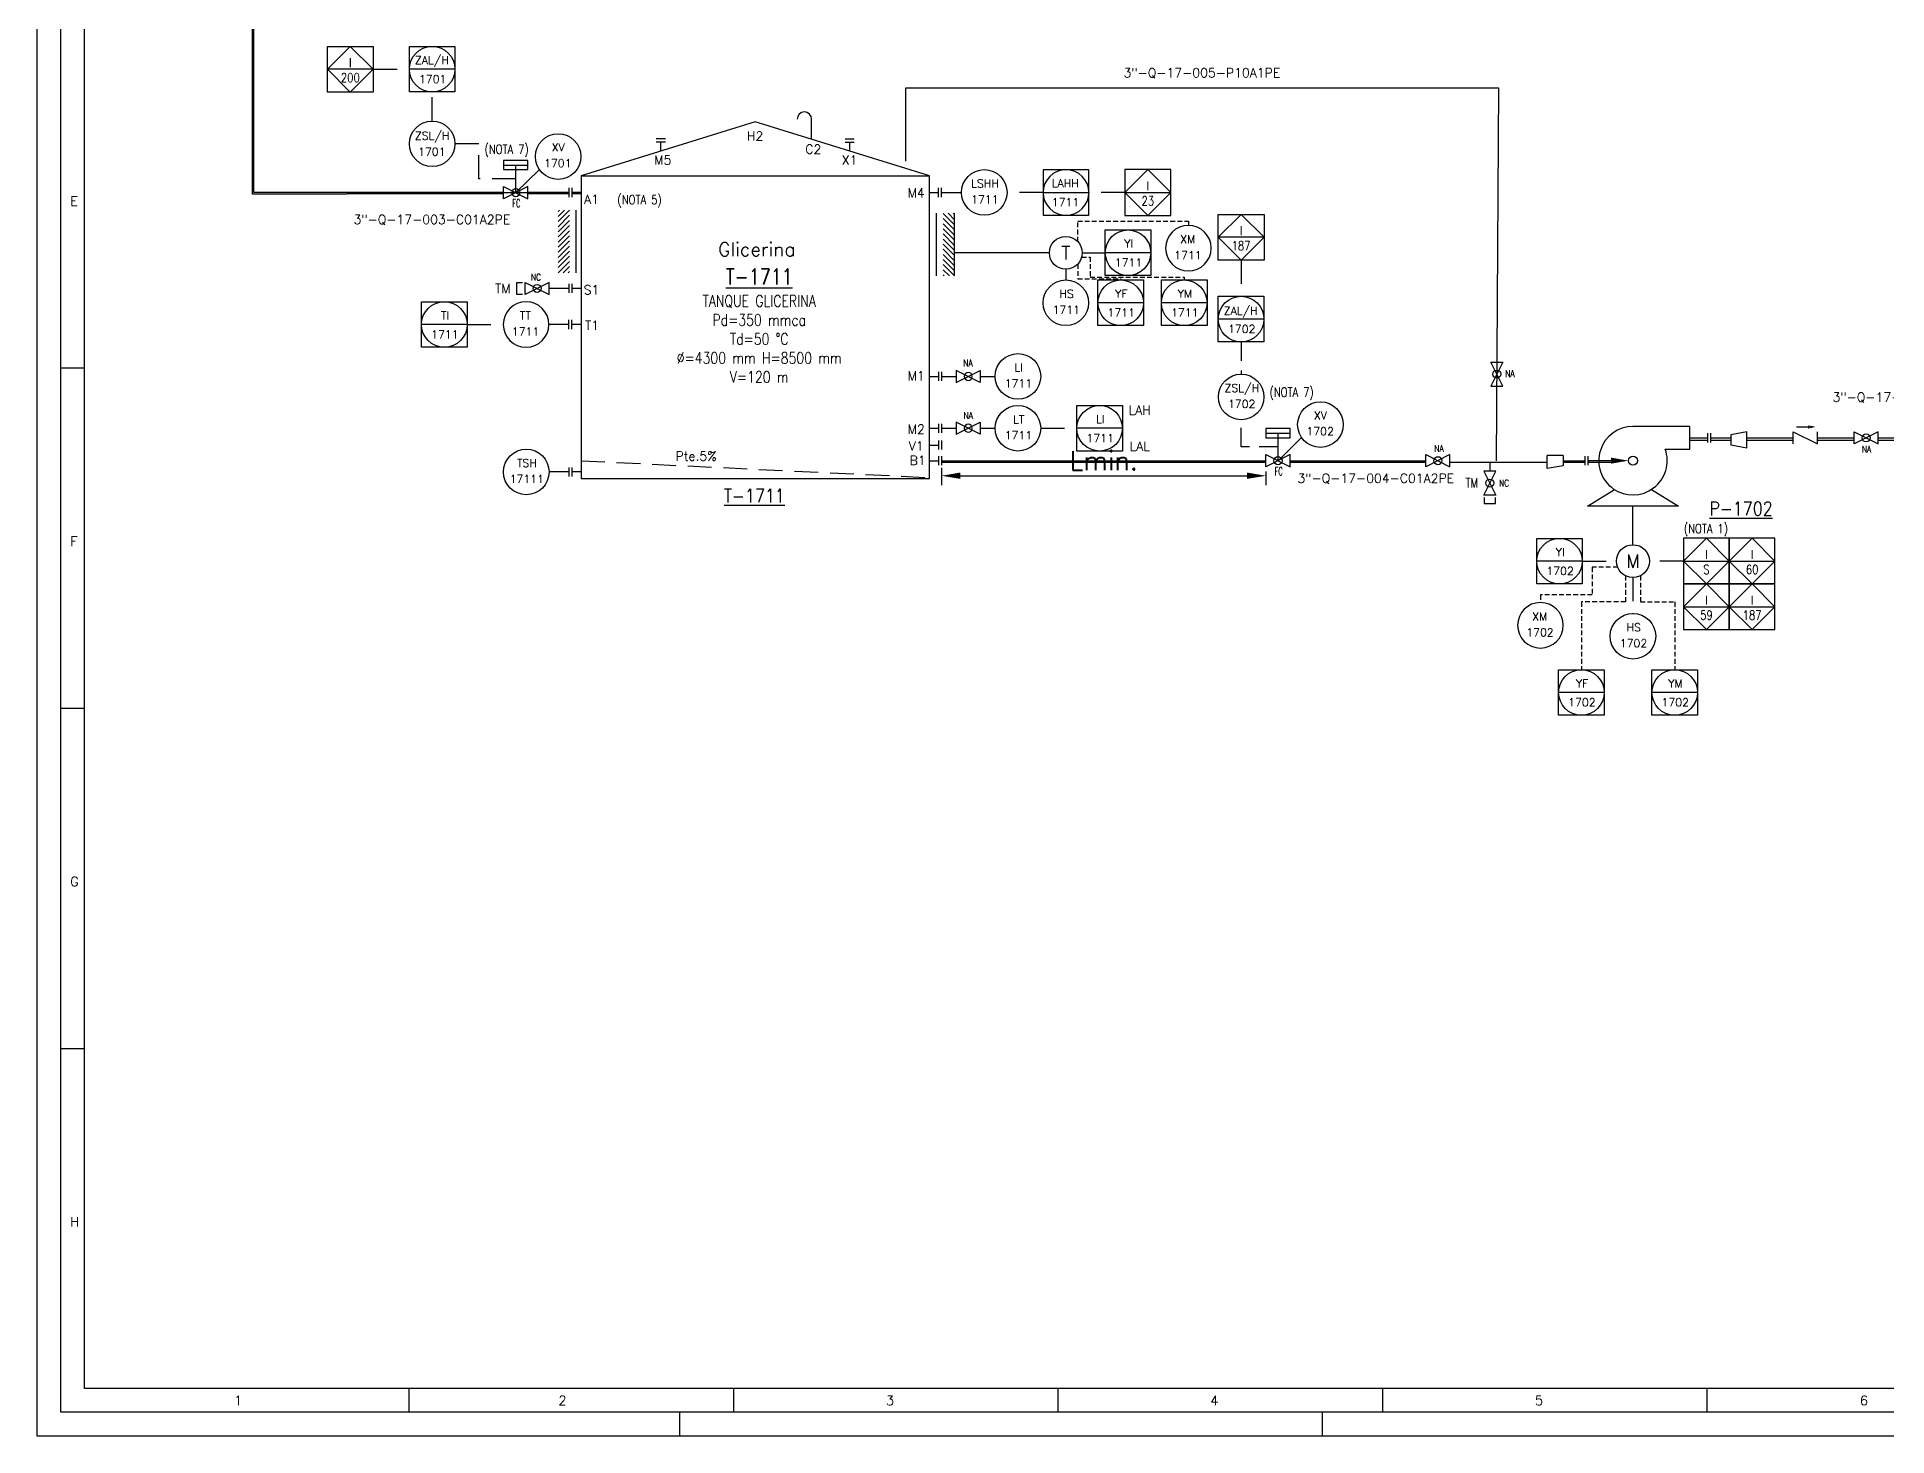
# Model space of a CAD drawing. Header units: millimetres. Extents: x 559 to 3993, y 623 to 920.
# Drawn here: x 1062.5 to 1257.3, y 622.9 to 770.2 of the extents above; entities that cross this region are included whole.
import ezdxf
from ezdxf.enums import TextEntityAlignment as Align

# ---------------------------------------------------------------- set-up
doc = ezdxf.new("R2010")
doc.units = ezdxf.units.MM
doc.linetypes.add('TRAZOS', pattern=[0.75, 0.5, -0.25])
for name, color, linetype in [('CAJETIN', 1, 'Continuous'), ('COTAS', 4, 'Continuous'), ('EQUIPOS', 5, 'Continuous'), ('EQUIPOS 02', 1, 'Continuous'), ('FORMATO', 7, 'Continuous'), ('INSTRUMENTOS', 1, 'Continuous'), ('TEX', 7, 'Continuous'), ('TEXTO-INSTRUMENTACION', 7, 'Continuous'), ('TEXTO-VALVULAS Y ACCESORIOS', 7, 'Continuous'), ('TUBERIA', 5, 'Continuous'), ('TUBERÍA2', 1, 'TRAZOS'), ('VALVULAS Y ACCESORIOS', 1, 'Continuous')]:
    doc.layers.add(name, color=color, linetype=linetype)
doc.styles.add('PY', font='ROMANS.shx')
doc.styles.add('PY1', font='ROMANS.shx', dxfattribs={"width": 0.8})
doc.styles.add('PY3', font='ROMANS.shx', dxfattribs={"width": 0.6})
doc.styles.add('TXT', font='txt')
doc.linetypes.add('SEÑAL_MECANICA2', pattern='A,4.411183,["o",PY,S=4.130212,R=360,X=0,Y=-1.374288],0.588817,-0.374158,["",PY,S=2,R=360,X=0,Y=-0.688262],-2.183682', length=7.55784)
doc.dimstyles.new('1-5', dxfattribs={"dimtxt": 2, "dimasz": 2, "dimexe": 1, "dimexo": 0.5, "dimgap": 0.6, "dimtad": 1, "dimdec": 0, "dimlfac": 5, "dimzin": 0, "dimdsep": 46, "dimtxsty": 'PY', "dimcen": 0.7, "dimclrd": 4, "dimclre": 4, "dimclrt": 7, "dimazin": 0, "dimtfac": 1, "dimtdec": 0, "dimtofl": 0, "dimtmove": 0, "dimatfit": 3, "dimfxl": 1, "dimtolj": 1, "dimtzin": 0, "dimarcsym": 0})

# ---------------------------------------------------------------- blocks, each defined once
blk = doc.blocks.new('VALV GLOB-V')
at = {"layer": 'INSTRUMENTOS', "color": 1, "flags": 128}
blk.add_lwpolyline([(5.7, -1.43), (5.7, 1.43), (0, -1.43), (0, 1.43)], close=True, dxfattribs=at)
at = {"layer": 'INSTRUMENTOS', "color": 1}
blk.add_circle((2.85, 0), 0.95, dxfattribs=at)
at = {"layer": 'INSTRUMENTOS', "color": 7, "linetype": 'SEÑAL_MECANICA2', "style": 'PY'}
blk.add_attdef('REF.', text='', height=2, dxfattribs=at).set_placement((3, -3.37), align=Align.MIDDLE)
blk = doc.blocks.new('SEÑAL CIR')
at = {"color": 1}
blk.add_circle((0, 5.7), 5.7, dxfattribs=at)
at = {"layer": 'INSTRUMENTOS', "linetype": 'Continuous', "style": 'PY', "flags": 4}
for p in [(0.18, 6.94), (0.13, 2.95)]:
    blk.add_attdef('---', text='', height=2, dxfattribs=at).set_placement(p, align=Align.CENTER)
blk = doc.blocks.new('SEÑAL CIRCU MARCO')
at = {"color": 1, "linetype": 'Continuous', "ltscale": 0.5}
blk.add_line((5.7, 5.7), (-5.7, 5.7), dxfattribs=at)
at = {"color": 1, "flags": 128}
blk.add_lwpolyline([(5.7, 0), (-5.7, 0), (-5.7, 11.4), (5.7, 11.4)], close=True, dxfattribs=at)
at = {"color": 1}
blk.add_circle((0, 5.7), 5.7, dxfattribs=at)
at = {"style": 'PY'}
for tag, p in [('XXX', (0.18, 7.98)), ('YYY', (0.13, 3.24))]:
    blk.add_attdef(tag, text='', height=2, dxfattribs=at).set_placement(p, align=Align.MIDDLE)
blk = doc.blocks.new('SECUENCIA PROGRAMADA EN SISTEMA DE CONTROL PLC')
at = {"layer": 'INSTRUMENTOS'}
blk.add_line((-5, 5), (5, 5), dxfattribs=at)
at = {"layer": 'INSTRUMENTOS', "flags": 128}
for points in [[(0, 0), (-5, 5), (0, 10), (5, 5)], [(-5, 0), (5, 0), (5, 10), (-5, 10)]]:
    blk.add_lwpolyline(points, close=True, dxfattribs=at)
at = {"layer": 'TEXTO-INSTRUMENTACION', "linetype": 'Continuous', "style": 'PY1', "width": 0.8}
for tag, p in [('XXX', (0.01, 6.43)), ('YYY', (0.01, 3.17))]:
    blk.add_attdef(tag, text='', height=2, dxfattribs=at).set_placement(p, align=Align.MIDDLE_CENTER)
blk = doc.blocks.new('REDUCCION')
at = {"color": 1}
for p, q in [((0, 2), (0, -2)), ((4, 1.25), (0, 2)), ((4, -1.25), (4, 1.25)), ((0, -2), (4, -1.25))]:
    blk.add_line(p, q, dxfattribs=at)
at = {"style": 'PY1', "width": 0.8}
blk.add_attdef('.', text='', height=2, dxfattribs=at).set_placement((2, -3.65), align=Align.MIDDLE)
blk = doc.blocks.new('FLECHA')
at = {"color": 1}
blk.add_solid([(-0.88, -5), (0.87, -5), (0, 0)], dxfattribs=at)
blk = doc.blocks.new('*D21')
at = {"layer": 'COTAS', "color": 4, "lineweight": -2, "transparency": 16777216}
for p, q in [((1157.71, 724.87), (1157.71, 723.02)), ((1159.71, 724.02), (1189.87, 724.02)), ((1191.87, 724.47), (1191.87, 723.02))]:
    blk.add_line(p, q, dxfattribs=at)
at = {"layer": 'COTAS', "color": 4, "transparency": 16777216}
for points in [[(1159.71, 724.36), (1159.71, 723.69), (1157.71, 724.02)], [(1189.87, 724.36), (1189.87, 723.69), (1191.87, 724.02)]]:
    blk.add_solid(points, dxfattribs=at)
at = {"layer": 'Defpoints', "color": 0, "transparency": 16777216}
for p in [(1157.71, 725.37), (1191.87, 724.97), (1191.87, 724.02)]:
    blk.add_point(p, dxfattribs=at)
at = {"layer": 'COTAS', "color": 7, "transparency": 16777216, "insert": (1174.79, 725.62), "char_height": 2, "attachment_point": 5, "style": 'PY'}
blk.add_mtext('\\A1;Lmin.', dxfattribs=at)
blk = doc.blocks.new('VALVULA RETENCION')
at = {"layer": 'VALVULAS Y ACCESORIOS'}
blk.add_line((0.79, 2.4), (3.43, 2.4), dxfattribs=at)
at = {"layer": 'VALVULAS Y ACCESORIOS', "flags": 128}
blk.add_lwpolyline([(0, -1.33), (0, 1.33), (5.33, -1.33), (5.33, 1.33)], dxfattribs=at)
blk.add_lwpolyline([(4.65, 2.4), (3.43, 2.14), (3.43, 2.66)], close=True, dxfattribs=at)
at = {"layer": 'TEXTO-VALVULAS Y ACCESORIOS', "linetype": 'SEÑAL_MECANICA2', "style": 'PY1', "width": 0.8}
blk.add_attdef('REF.', text='', height=2, dxfattribs=at).set_placement((2.94, -3.07), align=Align.MIDDLE)
blk = doc.blocks.new('MARCO-A1')
at = {"layer": 'FORMATO', "color": 5}
for p, q in [((5, 225.25), (10, 225.25)), ((5, 153.5), (10, 153.5)), ((5, 81.75), (10, 81.75)), ((78.42, 10), (78.42, 5)), ((146.83, 10), (146.83, 5)), ((215.25, 10), (215.25, 5)), ((283.67, 10), (283.67, 5)), ((352.08, 10), (352.08, 5))]:
    blk.add_line(p, q, dxfattribs=at)
at = {"layer": 'FORMATO', "color": 1, "linetype": 'Continuous'}
for p, q in [((135.5, 5), (135.5, 0)), ((271, 5), (271, 0))]:
    blk.add_line(p, q, dxfattribs=at)
at = {"layer": 'FORMATO', "color": 1}
blk.add_lwpolyline([(0, 594), (841, 594), (841, 0), (0, 0)], close=True, dxfattribs=at)
at = {"layer": 'FORMATO', "color": 5}
blk.add_lwpolyline([(5, 589), (836, 589), (836, 5), (5, 5)], close=True, dxfattribs=at)
at = {"layer": 'FORMATO', "color": 8, "linetype": 'Continuous'}
blk.add_lwpolyline([(10, 584), (831, 584), (831, 10), (10, 10)], close=True, dxfattribs=at)
at = {"layer": 'FORMATO', "color": 1, "style": 'PY'}
for s, p in [('E', (7, 259.42)), ('F', (7, 187.67)), ('G', (7, 115.92)), ('H', (7, 44.17)), ('1', (41.52, 6.5)), ('2', (109.93, 6.5)), ('3', (178.99, 6.5)), ('4', (247.4, 6.5)), ('5', (315.82, 6.5)), ('6', (384.34, 6.5))]:
    blk.add_text(s, height=2, dxfattribs=at).set_placement(p)

msp = doc.modelspace()

# ---------------------------------------------------------------- hatches: boundary and pattern name
at = {"layer": 'EQUIPOS'}
h = msp.add_hatch(dxfattribs=at)
h.set_pattern_fill('ANSI31', color=4, scale=0.12, style=0)
h.set_pattern_definition([(45, (525.77613, 1131.25854), (-0.26940768, 0.26940768), [])])
h.paths.add_polyline_path([(1117.33, 745.41), (1118.53, 745.41), (1118.53, 752.01), (1117.33, 752.01)])
h = msp.add_hatch(dxfattribs=at)
h.set_pattern_fill('ANSI31', color=4, scale=0.12, style=0)
h.set_pattern_definition([(135, (1750.64053, 1130.91606), (0.26940768, 0.26940768), [])])
h.paths.add_polyline_path([(1159.09, 745.07), (1157.89, 745.07), (1157.89, 751.67), (1159.09, 751.67)])

# ---------------------------------------------------------------- linework, layer by layer
at = {"color": 1}
for p, q in [((1112.88, 753.84), (1115.37, 756.29)), ((1157.71, 753.86), (1159.82, 753.86)), ((1169.07, 747.5), (1159.09, 747.5)), ((1118.49, 743.75), (1116.38, 743.75)), ((1118.47, 739.95), (1116.37, 739.95)), ((1157.71, 734.49), (1159.27, 734.49)), ((1161.8, 734.49), (1163.36, 734.49)), ((1157.71, 729.02), (1159.27, 729.02)), ((1161.8, 729.02), (1163.36, 729.02)), ((1193.15, 725.61), (1195.63, 728.05)), ((1215.44, 725.41), (1215.44, 724.52)), ((1221.48, 724.77), (1221.48, 726.14)), ((1223.17, 726.14), (1221.48, 726.14)), ((1223.17, 725.08), (1221.48, 724.77)), ((1223.17, 726.14), (1223.17, 725.08)), ((1118.49, 724.42), (1116.39, 724.42)), ((1230.52, 716.76), (1230.52, 720.81))]:
    msp.add_line(p, q, dxfattribs=at)
at = {"color": 4}
msp.add_lwpolyline([(1357.22, 850.56), (1357.22, 806.38), (1085.14, 806.38), (1085.14, 753.73), (1095.11, 753.73)], dxfattribs=at)
at = {"color": 1, "flags": 128}
for points in [[(1113.6, 744.35), (1112.97, 744.35), (1112.97, 743.15), (1113.6, 743.15)], [(1214.84, 721.74), (1214.84, 721.11), (1216.04, 721.11), (1216.04, 721.74)]]:
    msp.add_lwpolyline(points, dxfattribs=at)
at = {"color": 1}
for centre in [(1170.8, 747.5), (1230.52, 715.03)]:
    msp.add_circle(centre, 1.73, dxfattribs=at)
at = {"layer": 'CAJETIN', "color": 1, "linetype": 'TRAZOS', "ltscale": 5}
for p, q in [((1097.88, 766.84), (1101.68, 766.84)), ((1104.08, 761.38), (1104.08, 764.44)), ((1109, 758.98), (1106.48, 758.98)), ((1109, 755.29), (1109, 758.98)), ((1112.88, 755.29), (1109, 755.29)), ((1168.42, 753.86), (1164.62, 753.86)), ((1177.03, 753.85), (1173.22, 753.85)), ((1189.26, 746.72), (1189.26, 742.92)), ((1107.76, 739.95), (1111.57, 739.95)), ((1168.16, 729.02), (1171.96, 729.02)), ((1119.76, 725.6), (1156.44, 723.83))]:
    msp.add_line(p, q, dxfattribs=at)
at = {"layer": 'CAJETIN', "color": 1, "linetype": 'TRAZOS', "ltscale": 4}
for p, q in [((1189.26, 738.12), (1189.27, 734.72)), ((1189.27, 727.06), (1189.27, 729.92)), ((1193.15, 727.06), (1189.27, 727.06))]:
    msp.add_line(p, q, dxfattribs=at)
at = {"layer": 'EQUIPOS'}
for p, q in [((1138.1, 761.31), (1119.76, 755.62)), ((1156.44, 755.62), (1138.1, 761.31)), ((1119.76, 755.62), (1119.76, 723.73)), ((1156.44, 735.93), (1156.44, 755.62)), ((1156.44, 725.61), (1156.44, 735.93)), ((1156.44, 723.73), (1156.44, 725.61)), ((1157.71, 725.61), (1188.71, 725.61)), ((1180.5, 725.61), (1191.87, 725.61)), ((1194.43, 725.61), (1208.72, 725.61)), ((1119.76, 723.73), (1156.44, 723.73))]:
    msp.add_line(p, q, dxfattribs=at)
at = {"layer": 'EQUIPOS', "color": 4}
for p, q in [((1119.25, 745.41), (1119.25, 752.01)), ((1157.17, 745.07), (1157.17, 751.67)), ((1159.09, 745.07), (1159.09, 751.67))]:
    msp.add_line(p, q, dxfattribs=at)
at = {"layer": 'EQUIPOS', "linetype": 'Continuous'}
for p, q in [((1236.52, 728.01), (1238.39, 728.01)), ((1228.64, 725.61), (1225.8, 725.61))]:
    msp.add_line(p, q, dxfattribs=at)
at = {"layer": 'EQUIPOS', "linetype": 'Continuous', "flags": 128}
msp.add_lwpolyline([(1144.04, 759.47), (1144.04, 761.57, 1), (1142.51, 761.57, -1)], format="xyb", dxfattribs=at)
at = {"layer": 'EQUIPOS', "color": 5, "linetype": 'Continuous'}
msp.add_lwpolyline([(1236.52, 729.21), (1230.52, 729.21, 3.146264), (1233.92, 726.81), (1236.52, 726.81)], format="xyb", close=True, dxfattribs=at)
msp.add_lwpolyline([(1232.47, 722.58), (1235.32, 720.81), (1225.72, 720.81), (1228.58, 722.58)], dxfattribs=at)
msp.add_circle((1230.52, 725.61), 0.48, dxfattribs=at)
at = {"layer": 'EQUIPOS 02', "color": 5}
msp.add_line((1119.76, 755.62), (1156.44, 755.62), dxfattribs=at)
at = {"layer": 'TUBERIA', "linetype": 'Continuous'}
for p, q in [((1128.16, 758.22), (1128.16, 759.17)), ((1148.05, 758.22), (1148.05, 759.17)), ((1119.76, 753.85), (1118.81, 753.85)), ((1156.44, 753.86), (1157.39, 753.86)), ((1119.76, 743.75), (1118.81, 743.75)), ((1119.74, 739.95), (1118.79, 739.95)), ((1156.44, 734.49), (1157.39, 734.49)), ((1156.44, 729.02), (1157.39, 729.02)), ((1156.44, 727.26), (1157.39, 727.26)), ((1156.44, 725.61), (1157.39, 725.61)), ((1226, 725.61), (1225.8, 725.61)), ((1119.76, 724.42), (1118.81, 724.42))]:
    msp.add_line(p, q, dxfattribs=at)
at = {"layer": 'TUBERIA', "color": 4, "linetype": 'Continuous'}
for p, q in [((1111.59, 753.73), (1095.11, 753.73)), ((1118.49, 753.73), (1114.16, 753.73)), ((1119.76, 753.73), (1118.81, 753.73)), ((1238.39, 727.75), (1236.52, 727.75)), ((1240.82, 727.75), (1238.71, 727.75)), ((1247.38, 727.75), (1242.51, 727.75)), ((1253.81, 727.75), (1249.94, 727.75)), ((1260.99, 727.75), (1256.33, 727.75)), ((1191.86, 725.41), (1157.73, 725.41)), ((1208.72, 725.41), (1194.43, 725.41)), ((1221.48, 725.41), (1211.25, 725.41)), ((1225.48, 725.41), (1223.17, 725.41)), ((1228.21, 725.41), (1225.8, 725.41))]:
    msp.add_line(p, q, dxfattribs=at)
at = {"layer": 'TUBERIA', "color": 5, "linetype": 'Continuous'}
for p, q in [((1111.6, 753.85), (1095.24, 753.85)), ((1108.08, 753.85), (1114.16, 753.85)), ((1110.59, 753.85), (1114.16, 753.85)), ((1118.49, 753.85), (1114.16, 753.85)), ((1238.71, 728.01), (1240.83, 728.01)), ((1242.51, 728.01), (1247.38, 728.01)), ((1249.94, 728.01), (1253.81, 728.01)), ((1256.34, 728.01), (1264.75, 728.01)), ((1223.17, 725.61), (1225.48, 725.61))]:
    msp.add_line(p, q, dxfattribs=at)
at = {"layer": 'TUBERIA', "color": 1, "linetype": 'TRAZOS', "ltscale": 5}
for p, q in [((1172.53, 747.5), (1176.13, 747.5)), ((1170.8, 745.78), (1170.8, 744.64)), ((1170.8, 744.34), (1170.8, 744.34)), ((1225.19, 715.03), (1228.8, 715.03)), ((1235.86, 715.03), (1232.25, 715.03)), ((1230.52, 713.3), (1230.52, 709.52))]:
    msp.add_line(p, q, dxfattribs=at)
at = {"layer": 'TUBERIA', "color": 5, "linetype": 'Continuous'}
for points in [[(1095.24, 753.85), (1085.3, 753.85), (1085.3, 806.16), (1357.44, 806.16), (1357.44, 850.95)], [(1153.96, 757.17), (1153.96, 764.89), (1216.38, 764.89), (1216.11, 725.61)]]:
    msp.add_lwpolyline(points, dxfattribs=at)
at = {"layer": 'TUBERÍA2'}
for points in [[(1172.05, 748.69), (1172.05, 750.82), (1183.71, 750.82), (1183.71, 750.39)], [(1172.05, 746.32), (1172.05, 744.75), (1176.58, 744.75)], [(1172.47, 747.06), (1173.36, 747.06), (1173.36, 744.95), (1183.27, 744.95)], [(1176.58, 744.75), (1176.58, 744.64)], [(1183.27, 744.95), (1183.27, 744.64)], [(1228.92, 714.38), (1226.24, 714.38), (1226.24, 711.47), (1220.78, 711.47), (1220.78, 710.66)], [(1229.74, 713.49), (1229.74, 710.73), (1225.09, 710.73), (1225.09, 703.6)], [(1231.3, 713.49), (1231.3, 710.73), (1234.92, 710.73), (1234.92, 703.6)]]:
    msp.add_lwpolyline(points, dxfattribs=at)
at = {"layer": 'VALVULAS Y ACCESORIOS', "ltscale": 0.1}
for p, q in [((1128.64, 759.49), (1127.68, 759.49)), ((1128.64, 759.17), (1127.68, 759.17)), ((1147.57, 759.49), (1148.53, 759.49)), ((1147.57, 759.17), (1148.53, 759.17)), ((1118.49, 753.37), (1118.49, 754.33)), ((1118.81, 753.37), (1118.81, 754.33)), ((1157.39, 753.38), (1157.39, 754.34)), ((1157.71, 753.38), (1157.71, 754.34)), ((1118.49, 743.27), (1118.49, 744.23)), ((1118.81, 743.27), (1118.81, 744.23)), ((1118.47, 739.47), (1118.47, 740.43)), ((1118.79, 739.47), (1118.79, 740.43)), ((1157.39, 734.97), (1157.39, 734.01)), ((1157.71, 734.97), (1157.71, 734.01)), ((1157.39, 729.5), (1157.39, 728.54)), ((1157.71, 729.5), (1157.71, 728.54)), ((1157.39, 727.74), (1157.39, 726.78)), ((1157.71, 727.74), (1157.71, 726.78)), ((1238.39, 727.53), (1238.39, 728.49)), ((1238.71, 727.53), (1238.71, 728.49)), ((1118.49, 723.94), (1118.49, 724.9)), ((1118.81, 723.94), (1118.81, 724.9)), ((1157.39, 726.09), (1157.39, 725.13)), ((1157.71, 726.09), (1157.71, 725.13)), ((1225.48, 725.13), (1225.48, 726.09)), ((1225.8, 725.13), (1225.8, 726.09)), ((1225.8, 725.13), (1225.8, 726.09))]:
    msp.add_line(p, q, dxfattribs=at)
at = {"layer": 'VALVULAS Y ACCESORIOS'}
for p, q in [((1111.6, 756.75), (1114.16, 756.75)), ((1112.88, 753.84), (1112.88, 756.75)), ((1191.87, 728.51), (1194.43, 728.51)), ((1193.15, 725.61), (1193.15, 728.51))]:
    msp.add_line(p, q, dxfattribs=at)
at = {"layer": 'VALVULAS Y ACCESORIOS', "flags": 128}
for points in [[(1111.6, 757.23), (1111.6, 756.27), (1114.16, 756.27), (1114.16, 757.23)], [(1111.6, 753.2), (1111.6, 754.48), (1114.16, 753.2), (1114.16, 754.48)], [(1191.87, 728.99), (1191.87, 728.03), (1194.43, 728.03), (1194.43, 728.99)], [(1191.87, 724.97), (1191.87, 726.25), (1194.43, 724.97), (1194.43, 726.25)]]:
    msp.add_lwpolyline(points, close=True, dxfattribs=at)

# ---------------------------------------------------------------- block references
at = {"xscale": 0.499409123998651, "yscale": 0.499409123998651, "zscale": 0.499409123998651}
msp.add_blockref('MARCO-A1', (1062.47, 622.89), dxfattribs=at)
ref = msp.add_blockref('SECUENCIA PROGRAMADA EN SISTEMA DE CONTROL PLC', (1095.46, 764.42), dxfattribs=dict(xscale=-0.4826744018981117, yscale=0.4826744018982209, zscale=0.482674401898227))
ref.add_attrib('XXX', 'I', dxfattribs={"layer": 'TEXTO-INSTRUMENTACION', "linetype": 'Continuous', "height": 0.965, "style": 'TXT'}).set_placement((1095.46, 767.53), align=Align.MIDDLE_CENTER)
ref.add_attrib('YYY', '200', dxfattribs={"layer": 'TEXTO-INSTRUMENTACION', "linetype": 'Continuous', "height": 0.965, "style": 'PY1', "width": 0.8}).set_placement((1095.46, 765.95), align=Align.MIDDLE_CENTER)
ref = msp.add_blockref('SEÑAL CIRCU MARCO', (1104.08, 764.44), dxfattribs=dict(xscale=0.4210079999999652, yscale=0.4210079999999652, zscale=0.4210079999999652))
ref.add_attrib('XXX', 'ZAL/H', dxfattribs={"height": 0.842, "style": 'PY'}).set_placement((1104.05, 767.74), align=Align.MIDDLE)
ref.add_attrib('YYY', '1701', dxfattribs={"height": 0.842, "style": 'PY'}).set_placement((1104.13, 765.8), align=Align.MIDDLE)
at = {"linetype": 'Continuous'}
ref = msp.add_blockref('SEÑAL CIR', (1104.08, 756.58), dxfattribs=dict(at, xscale=0.4210079999999652, yscale=0.4210079999999652, zscale=0.4210079999999652))
ref.add_attrib('---', 'ZSL/H', dxfattribs={"layer": 'INSTRUMENTOS', "color": 7, "linetype": 'Continuous', "height": 0.842, "style": 'PY'}).set_placement((1104.08, 759.41), align=Align.CENTER)
ref.add_attrib('---', '1701', dxfattribs={"layer": 'INSTRUMENTOS', "color": 7, "linetype": 'Continuous', "height": 0.842, "style": 'PY'}).set_placement((1104.04, 757.73), align=Align.CENTER)
ref = msp.add_blockref('SEÑAL CIR', (1117.35, 755.24), dxfattribs=dict(at, xscale=0.4210079999999652, yscale=0.4210079999999652, zscale=0.4210079999999652))
ref.add_attrib('---', 'XV', dxfattribs={"layer": 'INSTRUMENTOS', "color": 7, "linetype": 'Continuous', "height": 0.842, "style": 'PY'}).set_placement((1117.35, 758.19), align=Align.CENTER)
ref.add_attrib('---', '1701', dxfattribs={"layer": 'INSTRUMENTOS', "color": 7, "linetype": 'Continuous', "height": 0.842, "style": 'PY'}).set_placement((1117.31, 756.52), align=Align.CENTER)
ref = msp.add_blockref('SEÑAL CIR', (1162.22, 751.46), dxfattribs=dict(at, xscale=0.4210079999999652, yscale=0.4210079999999652, zscale=0.4210079999999652))
ref.add_attrib('---', 'LSHH', dxfattribs={"layer": 'INSTRUMENTOS', "color": 7, "linetype": 'Continuous', "height": 0.842, "style": 'PY'}).set_placement((1162.29, 754.38), align=Align.CENTER)
ref.add_attrib('---', '1711', dxfattribs={"layer": 'INSTRUMENTOS', "color": 7, "linetype": 'Continuous', "height": 0.842, "style": 'PY'}).set_placement((1162.27, 752.7), align=Align.CENTER)
ref = msp.add_blockref('SEÑAL CIRCU MARCO', (1170.82, 751.45), dxfattribs=dict(xscale=-0.421338438523635, yscale=0.4213384385235259, zscale=0.4213384385235925))
ref.add_attrib('XXX', 'LAHH', dxfattribs={"height": 0.843, "style": 'PY'}).set_placement((1170.74, 754.82), align=Align.MIDDLE)
ref.add_attrib('YYY', '1711', dxfattribs={"height": 0.843, "style": 'PY'}).set_placement((1170.77, 752.82), align=Align.MIDDLE)
ref = msp.add_blockref('SECUENCIA PROGRAMADA EN SISTEMA DE CONTROL PLC', (1179.44, 751.44), dxfattribs=dict(xscale=0.4826744018982209, yscale=0.4826744018982209, zscale=0.4826744018982209))
ref.add_attrib('XXX', 'I', dxfattribs={"layer": 'TEXTO-INSTRUMENTACION', "linetype": 'Continuous', "height": 0.965, "style": 'TXT'}).set_placement((1179.44, 754.55), align=Align.MIDDLE_CENTER)
ref.add_attrib('YYY', '23', dxfattribs={"layer": 'TEXTO-INSTRUMENTACION', "linetype": 'Continuous', "height": 0.965, "style": 'PY1', "width": 0.8}).set_placement((1179.44, 752.97), align=Align.MIDDLE_CENTER)
ref = msp.add_blockref('VALV GLOB-V', (1111.6, 753.84), dxfattribs=dict(at, xscale=0.4491230315786743, yscale=0.4491230315786743, zscale=0.4491230315786743))
ref.add_attrib('REF.', 'FC', dxfattribs={"layer": 'INSTRUMENTOS', "color": 7, "linetype": 'SEÑAL_MECANICA2', "height": 0.853, "style": 'PY3', "width": 0.6}).set_placement((1112.95, 752.72), align=Align.MIDDLE)
ref = msp.add_blockref('SEÑAL CIR', (1183.71, 745.59), dxfattribs=dict(at, xscale=-0.4210080000000198, yscale=0.4210080000000198, zscale=0.4210080000000198))
ref.add_attrib('---', 'XM', dxfattribs={"layer": 'INSTRUMENTOS', "color": 7, "linetype": 'Continuous', "height": 0.842, "style": 'PY'}).set_placement((1183.64, 748.51), align=Align.CENTER)
ref.add_attrib('---', '1711', dxfattribs={"layer": 'INSTRUMENTOS', "color": 7, "linetype": 'Continuous', "height": 0.842, "style": 'PY'}).set_placement((1183.66, 746.83), align=Align.CENTER)
ref = msp.add_blockref('SECUENCIA PROGRAMADA EN SISTEMA DE CONTROL PLC', (1189.26, 746.72), dxfattribs=dict(xscale=-0.4826744018981117, yscale=0.4826744018982209, zscale=0.482674401898227))
ref.add_attrib('XXX', 'I', dxfattribs={"layer": 'TEXTO-INSTRUMENTACION', "linetype": 'Continuous', "height": 0.965, "style": 'TXT'}).set_placement((1189.26, 749.83), align=Align.MIDDLE_CENTER)
ref.add_attrib('YYY', '187', dxfattribs={"layer": 'TEXTO-INSTRUMENTACION', "linetype": 'Continuous', "height": 0.965, "style": 'PY1', "width": 0.8}).set_placement((1189.26, 748.25), align=Align.MIDDLE_CENTER)
for p, xscale, yscale, zscale, values in [((1177.35, 745.11), 0.4210079999999652, 0.4210079999999652, 0.4210079999999652, {'XXX': 'YI', 'YYY': '1711'}), ((1176.58, 739.84), 0.4210080000000198, 0.4210080000000198, 0.4210080000000198, {'XXX': 'YF', 'YYY': '1711'}), ((1183.27, 739.84), 0.4210080000000198, 0.4210080000000198, 0.4210080000000198, {'XXX': 'YM', 'YYY': '1711'}), ((1105.36, 737.55), 0.4213384385235259, 0.4213384385235259, 0.4213384385235259, {'XXX': 'TI', 'YYY': '1711'}), ((1174.36, 726.62), 0.4213384385235259, 0.4213384385235259, 0.4213384385235259, {'XXX': 'LI', 'YYY': '1711'}), ((1222.79, 712.63), 0.4210079999999652, 0.4210079999999652, 0.4210079999999652, {'XXX': 'YI', 'YYY': '1702'}), ((1225.09, 698.8), 0.4210080000000198, 0.4210080000000198, 0.4210080000000198, {'XXX': 'YF', 'YYY': '1702'}), ((1234.92, 698.8), 0.4210080000000198, 0.4210080000000198, 0.4210080000000198, {'XXX': 'YM', 'YYY': '1702'})]:
    msp.add_blockref('SEÑAL CIRCU MARCO', p, dxfattribs=dict(xscale=xscale, yscale=yscale, zscale=zscale)).add_auto_attribs(values)
for name, p, xscale, yscale, zscale in [('VALV GLOB-V', (1113.86, 743.75), 0.4431663157893854, 0.4431663157893854, 0.4431663157893854), ('VALVULA RETENCION', (1247.38, 728.01), 0.48, 0.48, 0.48), ('VALV GLOB-V', (1253.81, 728.01), 0.4431663157893854, 0.4431663157893854, 0.4431663157893854), ('VALV GLOB-V', (1208.72, 725.61), 0.4431663157893854, 0.4431663157893854, 0.4431663157893854)]:
    msp.add_blockref(name, p, dxfattribs=dict(at, xscale=xscale, yscale=yscale, zscale=zscale))
ref = msp.add_blockref('SEÑAL CIR', (1170.8, 739.84), dxfattribs=dict(at, xscale=0.4210079999999652, yscale=0.4210079999999652, zscale=0.4210079999999652))
ref.add_attrib('---', 'HS', dxfattribs={"layer": 'INSTRUMENTOS', "color": 7, "linetype": 'Continuous', "height": 0.842, "style": 'PY'}).set_placement((1170.88, 742.76), align=Align.CENTER)
ref.add_attrib('---', '1711', dxfattribs={"layer": 'INSTRUMENTOS', "color": 7, "linetype": 'Continuous', "height": 0.842, "style": 'PY'}).set_placement((1170.85, 741.08), align=Align.CENTER)
ref = msp.add_blockref('SEÑAL CIR', (1113.97, 737.55), dxfattribs=dict(at, xscale=-0.4210080000000744, yscale=0.4210079999999652, zscale=0.421008))
ref.add_attrib('---', 'TT', dxfattribs={"layer": 'INSTRUMENTOS', "color": 7, "linetype": 'Continuous', "height": 0.842, "style": 'PY'}).set_placement((1113.89, 740.47), align=Align.CENTER)
ref.add_attrib('---', '1711', dxfattribs={"layer": 'INSTRUMENTOS', "color": 7, "linetype": 'Continuous', "height": 0.842, "style": 'PY'}).set_placement((1113.91, 738.79), align=Align.CENTER)
ref = msp.add_blockref('SEÑAL CIRCU MARCO', (1189.26, 738.12), dxfattribs=dict(xscale=0.4210079999999652, yscale=0.4210079999999652, zscale=0.4210079999999652))
ref.add_attrib('XXX', 'ZAL/H', dxfattribs={"height": 0.842, "style": 'PY'}).set_placement((1189.22, 741.34), align=Align.MIDDLE)
ref.add_attrib('YYY', '1702', dxfattribs={"height": 0.842, "style": 'PY'}).set_placement((1189.32, 739.48), align=Align.MIDDLE)
ref = msp.add_blockref('SEÑAL CIR', (1165.76, 732.09), dxfattribs=dict(at, xscale=0.4210079999999652, yscale=0.4210079999999652, zscale=0.4210079999999652))
ref.add_attrib('---', 'LI', dxfattribs={"layer": 'INSTRUMENTOS', "color": 7, "linetype": 'Continuous', "height": 0.842, "style": 'PY'}).set_placement((1165.84, 735.01), align=Align.CENTER)
ref.add_attrib('---', '1711', dxfattribs={"layer": 'INSTRUMENTOS', "color": 7, "linetype": 'Continuous', "height": 0.842, "style": 'PY'}).set_placement((1165.81, 733.33), align=Align.CENTER)
for p, xscale, yscale, zscale, rotation in [((1159.27, 734.49), -0.4431663157893854, 0.4431663157894946, 0.4431663157894525, 180), ((1216.18, 735.99), 0.4431663157893854, 0.4431663157893854, 0.4431663157893854, 270), ((1159.27, 729.02), -0.4431663157893854, 0.4431663157894946, 0.4431663157894525, 180), ((1215.44, 721.99), 0.4431663157893854, 0.4431663157893854, 0.4431663157893854, 90)]:
    msp.add_blockref('VALV GLOB-V', p, dxfattribs=dict(at, xscale=xscale, yscale=yscale, zscale=zscale, rotation=rotation))
ref = msp.add_blockref('SEÑAL CIR', (1189.27, 729.92), dxfattribs=dict(at, xscale=0.4210079999999652, yscale=0.4210079999999652, zscale=0.4210079999999652))
ref.add_attrib('---', 'ZSL/H', dxfattribs={"layer": 'INSTRUMENTOS', "color": 7, "linetype": 'Continuous', "height": 0.842, "style": 'PY'}).set_placement((1189.34, 732.84), align=Align.CENTER)
ref.add_attrib('---', '1702', dxfattribs={"layer": 'INSTRUMENTOS', "color": 7, "linetype": 'Continuous', "height": 0.842, "style": 'PY'}).set_placement((1189.32, 731.16), align=Align.CENTER)
ref = msp.add_blockref('SEÑAL CIR', (1165.76, 726.62), dxfattribs=dict(at, xscale=0.4210079999999652, yscale=0.4210079999999652, zscale=0.4210079999999652))
ref.add_attrib('---', 'LT', dxfattribs={"layer": 'INSTRUMENTOS', "color": 7, "linetype": 'Continuous', "height": 0.842, "style": 'PY'}).set_placement((1165.84, 729.54), align=Align.CENTER)
ref.add_attrib('---', '1711', dxfattribs={"layer": 'INSTRUMENTOS', "color": 7, "linetype": 'Continuous', "height": 0.842, "style": 'PY'}).set_placement((1165.81, 727.87), align=Align.CENTER)
ref = msp.add_blockref('SEÑAL CIR', (1197.61, 727.01), dxfattribs=dict(at, xscale=0.4210079999999652, yscale=0.4210079999999652, zscale=0.4210079999999652))
ref.add_attrib('---', 'XV', dxfattribs={"layer": 'INSTRUMENTOS', "color": 7, "linetype": 'Continuous', "height": 0.842, "style": 'PY'}).set_placement((1197.61, 729.96), align=Align.CENTER)
ref.add_attrib('---', '1702', dxfattribs={"layer": 'INSTRUMENTOS', "color": 7, "linetype": 'Continuous', "height": 0.842, "style": 'PY'}).set_placement((1197.58, 728.28), align=Align.CENTER)
ref = msp.add_blockref('SEÑAL CIR', (1113.99, 722.02), dxfattribs=dict(at, xscale=0.4210079999999652, yscale=0.4210079999999652, zscale=0.4210079999999652))
ref.add_attrib('---', 'TSH', dxfattribs={"layer": 'INSTRUMENTOS', "color": 7, "linetype": 'Continuous', "height": 0.842, "style": 'PY'}).set_placement((1114.06, 724.94), align=Align.CENTER)
ref.add_attrib('---', '17111', dxfattribs={"layer": 'INSTRUMENTOS', "color": 7, "linetype": 'Continuous', "height": 0.842, "style": 'PY'}).set_placement((1114.04, 723.26), align=Align.CENTER)
ref = msp.add_blockref('VALV GLOB-V', (1191.87, 725.61), dxfattribs=dict(at, xscale=0.4491230315786743, yscale=0.4491230315786743, zscale=0.4491230315786743))
ref.add_attrib('REF.', 'FC', dxfattribs={"layer": 'INSTRUMENTOS', "color": 7, "linetype": 'SEÑAL_MECANICA2', "height": 0.853, "style": 'PY3', "width": 0.6}).set_placement((1193.21, 724.49), align=Align.MIDDLE)
ref = msp.add_blockref('SECUENCIA PROGRAMADA EN SISTEMA DE CONTROL PLC', (1238.26, 712.63), dxfattribs=dict(xscale=0.4805230065300021, yscale=0.4805230065300021, zscale=0.4805230065300021))
ref.add_attrib('XXX', 'I', dxfattribs={"layer": 'TEXTO-INSTRUMENTACION', "linetype": 'Continuous', "height": 0.961, "style": 'TXT'}).set_placement((1238.26, 715.72), align=Align.MIDDLE_CENTER)
ref.add_attrib('YYY', 'S', dxfattribs={"layer": 'TEXTO-INSTRUMENTACION', "linetype": 'Continuous', "height": 0.961, "style": 'PY1', "width": 0.8}).set_placement((1238.26, 714.15), align=Align.MIDDLE_CENTER)
ref = msp.add_blockref('SECUENCIA PROGRAMADA EN SISTEMA DE CONTROL PLC', (1243.06, 712.63), dxfattribs=dict(xscale=0.4805230065300021, yscale=0.4805230065300021, zscale=0.4805230065300021))
ref.add_attrib('XXX', 'I', dxfattribs={"layer": 'TEXTO-INSTRUMENTACION', "linetype": 'Continuous', "height": 0.961, "style": 'TXT'}).set_placement((1243.07, 715.72), align=Align.MIDDLE_CENTER)
ref.add_attrib('YYY', '60', dxfattribs={"layer": 'TEXTO-INSTRUMENTACION', "linetype": 'Continuous', "height": 0.961, "style": 'PY1', "width": 0.8}).set_placement((1243.07, 714.15), align=Align.MIDDLE_CENTER)
ref = msp.add_blockref('SECUENCIA PROGRAMADA EN SISTEMA DE CONTROL PLC', (1238.26, 707.82), dxfattribs=dict(xscale=0.4805230065300021, yscale=0.4805230065300021, zscale=0.4805230065300021))
ref.add_attrib('XXX', 'I', dxfattribs={"layer": 'TEXTO-INSTRUMENTACION', "linetype": 'Continuous', "height": 0.961, "style": 'TXT'}).set_placement((1238.26, 710.91), align=Align.MIDDLE_CENTER)
ref.add_attrib('YYY', '59', dxfattribs={"layer": 'TEXTO-INSTRUMENTACION', "linetype": 'Continuous', "height": 0.961, "style": 'PY1', "width": 0.8}).set_placement((1238.26, 709.34), align=Align.MIDDLE_CENTER)
ref = msp.add_blockref('SECUENCIA PROGRAMADA EN SISTEMA DE CONTROL PLC', (1243.06, 707.82), dxfattribs=dict(xscale=0.4805230065300021, yscale=0.4805230065300021, zscale=0.4805230065300021))
ref.add_attrib('XXX', 'I', dxfattribs={"layer": 'TEXTO-INSTRUMENTACION', "linetype": 'Continuous', "height": 0.961, "style": 'TXT'}).set_placement((1243.07, 710.91), align=Align.MIDDLE_CENTER)
ref.add_attrib('YYY', '187', dxfattribs={"layer": 'TEXTO-INSTRUMENTACION', "linetype": 'Continuous', "height": 0.961, "style": 'PY1', "width": 0.8}).set_placement((1243.07, 709.34), align=Align.MIDDLE_CENTER)
ref = msp.add_blockref('SEÑAL CIR', (1220.78, 705.87), dxfattribs=dict(at, xscale=-0.4210080000000198, yscale=0.4210080000000198, zscale=0.4210080000000198))
ref.add_attrib('---', 'XM', dxfattribs={"layer": 'INSTRUMENTOS', "color": 7, "linetype": 'Continuous', "height": 0.842, "style": 'PY'}).set_placement((1220.71, 708.79), align=Align.CENTER)
ref.add_attrib('---', '1702', dxfattribs={"layer": 'INSTRUMENTOS', "color": 7, "linetype": 'Continuous', "height": 0.842, "style": 'PY'}).set_placement((1220.73, 707.11), align=Align.CENTER)
ref = msp.add_blockref('SEÑAL CIR', (1230.52, 704.72), dxfattribs=dict(at, xscale=0.4210079999999652, yscale=0.4210079999999652, zscale=0.4210079999999652))
ref.add_attrib('---', 'HS', dxfattribs={"layer": 'INSTRUMENTOS', "color": 7, "linetype": 'Continuous', "height": 0.842, "style": 'PY'}).set_placement((1230.6, 707.64), align=Align.CENTER)
ref.add_attrib('---', '1702', dxfattribs={"layer": 'INSTRUMENTOS', "color": 7, "linetype": 'Continuous', "height": 0.842, "style": 'PY'}).set_placement((1230.58, 705.96), align=Align.CENTER)
at = {"layer": 'INSTRUMENTOS', "xscale": 0.3648000000001048, "yscale": 0.3648000000001048, "zscale": 0.3648000000001048, "rotation": 270}
msp.add_blockref('FLECHA', (1230.04, 725.61), dxfattribs=at)
at = {"layer": 'TUBERIA', "color": 5, "linetype": 'Continuous', "xscale": 0.4210079999999652, "yscale": 0.4210079999999652, "zscale": 0.4210079999999652, "rotation": 180}
msp.add_blockref('REDUCCION', (1242.51, 727.82), dxfattribs=at)

# ---------------------------------------------------------------- texts
at = {"color": 7, "style": 'PY'}
for s, p in [('T', (1170.8, 747.5)), ('M', (1230.52, 715.03))]:
    msp.add_text(s, height=1.4, dxfattribs=at).set_placement(p, align=Align.MIDDLE)
at = {"layer": 'CAJETIN', "color": 6, "linetype": 'Continuous', "style": 'PY', "width": 0.85}
msp.add_text('%%UT-1711', height=1.44, dxfattribs=at).set_placement((1138.01, 721.2), align=Align.CENTER)
at = {"layer": 'CAJETIN', "color": 5, "linetype": 'Continuous', "insert": (1138.52, 745.83), "char_height": 1.68, "width": 31.8599, "attachment_point": 2, "style": 'PY1'}
msp.add_mtext('{\\LT-1711\\P\\H0.7143x;\\l\\C7;TANQUE GLICERINA\\PPd=350 mmca\\PTd=50 °C\\C5;\\P\\C7;%%C=4300 mm H=8500 mm\\PV=120 m}', dxfattribs=at)
at = {"layer": 'EQUIPOS', "color": 6, "linetype": 'Continuous', "style": 'PY', "width": 0.85}
msp.add_text('%%UP-1702', height=1.44, dxfattribs=at).set_placement((1241.9, 719.85), align=Align.CENTER)
at = {"layer": 'EQUIPOS', "color": 6, "insert": (1138.26, 748.58), "char_height": 1.44, "width": 18.9239, "attachment_point": 2, "style": 'PY'}
msp.add_mtext('Glicerina', dxfattribs=at)
at = {"layer": 'TEX', "color": 7, "attachment_point": 5, "style": 'PY1'}
for s, insert, char_height, width in [('(NOTA 7)', (1111.92, 758.25), 0.96, 13.7297), ('(NOTA 5)', (1125.92, 752.93), 0.96, 13.7297), ('NC', (1115.01, 744.93), 0.714, 10.2133), ('NA', (1160.5, 735.9), 0.714, 10.2133), ('NA', (1217.57, 734.77), 0.714, 10.2133), ('(NOTA 7)', (1194.58, 732.66), 0.96, 13.7297), ('NA', (1160.53, 730.36), 0.714, 10.2133), ('NA', (1210.1, 726.9), 0.714, 10.2133), ('NA', (1255.12, 726.83), 0.714, 10.2133), ('TM', (1213.55, 723.28), 0.96, 13.7297), ('NC', (1216.95, 723.25), 0.714, 10.2133), ('(NOTA 1)', (1238.21, 718.3), 0.96, 13.7297)]:
    msp.add_mtext(s, dxfattribs=dict(at, insert=insert, char_height=char_height, width=width))
at = {"layer": 'TEXTO-VALVULAS Y ACCESORIOS', "style": 'PY'}
for s, p in [('3"-Q-17-005-P10A1PE', (1185.13, 765.98)), ('3"-Q-17-003-C01A2PE', (1104.05, 750.53)), ('3"-Q-17-006-C01A2PE', (1259.79, 731.82)), ('3"-Q-17-004-C01A2PE', (1203.44, 723.28))]:
    msp.add_text(s, height=0.96, dxfattribs=at).set_placement(p, align=Align.CENTER)
at = {"layer": 'TEXTO-VALVULAS Y ACCESORIOS', "color": 7, "linetype": 'Continuous', "insert": (1129.71, 726.57), "char_height": 0.96, "width": 7.1887, "attachment_point": 1, "style": 'PY'}
msp.add_mtext('Pte.5%', dxfattribs=at)
at = {"layer": 'TEXTO-VALVULAS Y ACCESORIOS', "color": 7, "linetype": 'Continuous', "style": 'PY', "flags": 4}
for tag, p in [('H2', (1138.08, 759.32)), ('C2', (1144.21, 757.94)), ('M5', (1128.36, 756.79)), ('X1', (1148.03, 756.79)), ('M4', (1155.04, 753.34)), ('A1', (1120.86, 752.66)), ('TM', (1111.52, 743.26)), ('S1', (1120.86, 743.12)), ('T1', (1120.92, 739.38)), ('M1', (1155.04, 734.07)), ('LAH', (1178.58, 730.45)), ('M2', (1155.05, 728.45)), ('V1', (1155.05, 726.68)), ('LAL', (1178.58, 726.63)), ('B1', (1155.2, 725.16))]:
    msp.add_attdef(tag, text='---', height=0.96, dxfattribs=at).set_placement(p, align=Align.CENTER)

# ---------------------------------------------------------------- dimensions: what is measured, and where the dimension line sits
at = {"layer": 'COTAS', "color": 1}
dim = msp.add_linear_dim(base=(1191.87, 724.02), p1=(1157.71, 725.37), p2=(1191.87, 724.97), text='Lmin.', dimstyle='1-5', dxfattribs=at)
dim.commit()
dim.dimension.update_dxf_attribs({"geometry": '*D21', "text_midpoint": (1174.79, 725.62)})

doc.saveas('drawing.dxf')
